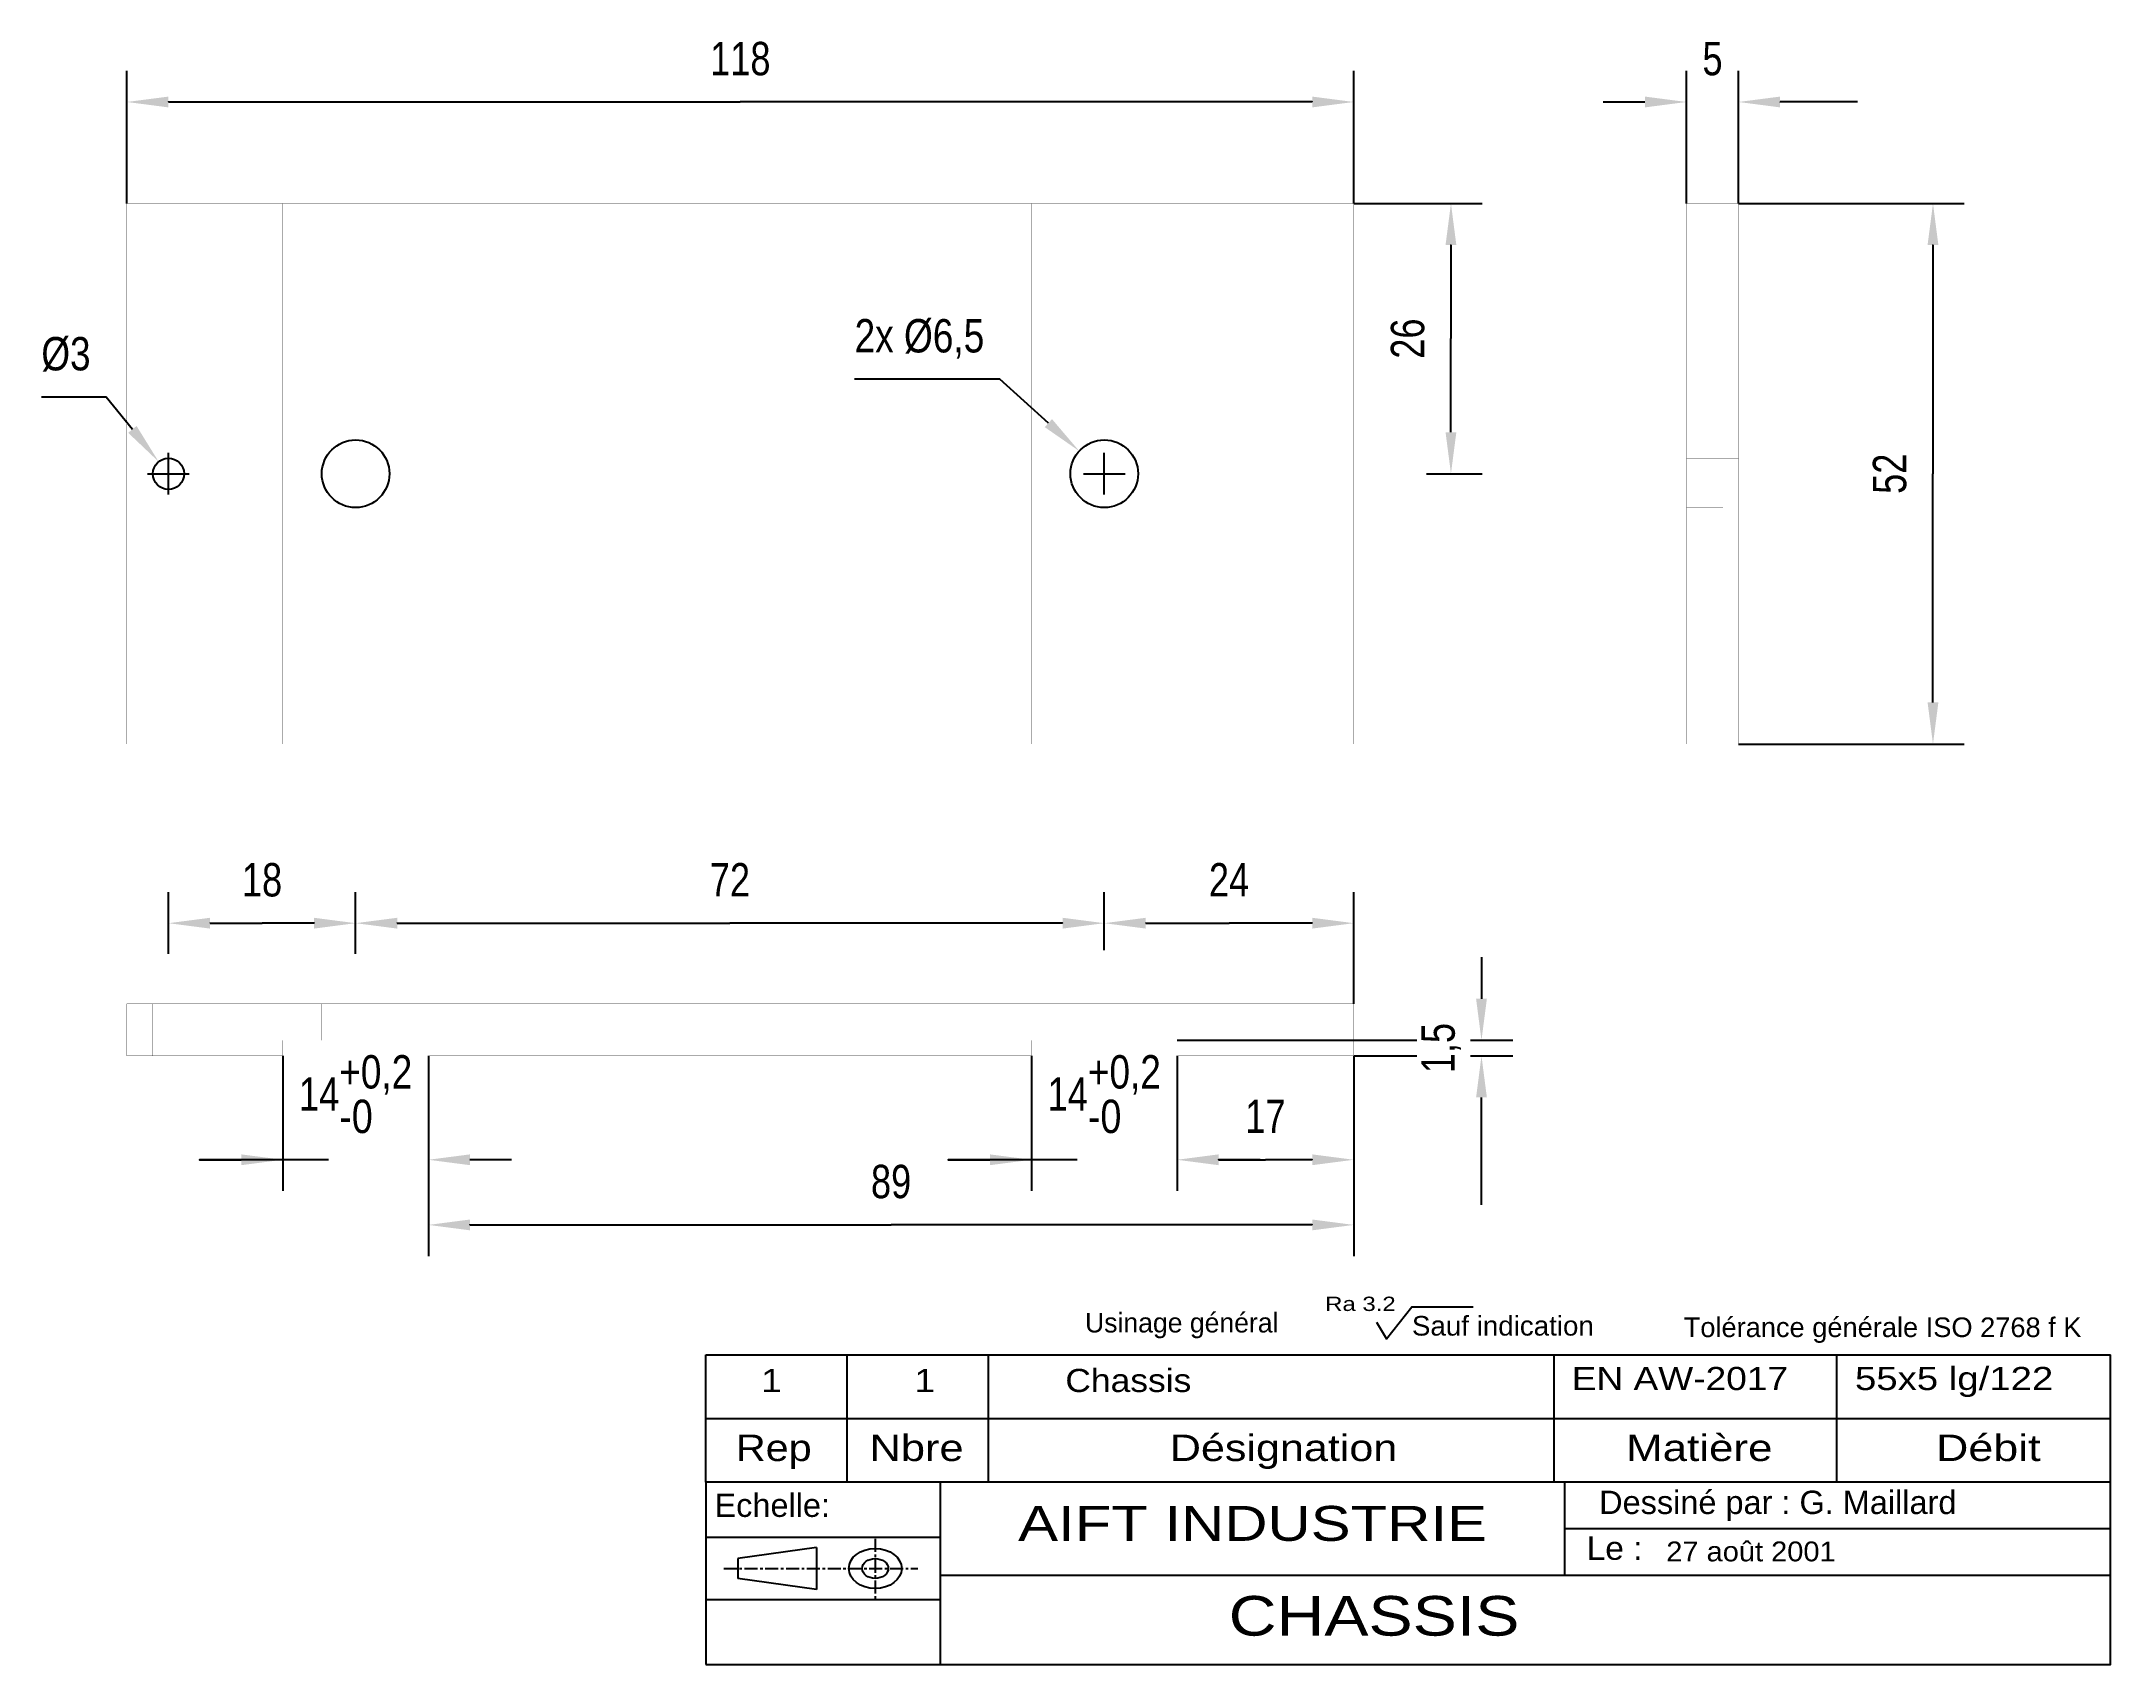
# Model space of a CAD drawing. Extents: x 89 to 288, y 98 to 254.
import ezdxf
from ezdxf.enums import TextEntityAlignment as Align

# ---------------------------------------------------------------- set-up
doc = ezdxf.new("R2010")
doc.units = 0
doc.linetypes.add('$AUXILIARY', pattern=[0.1, 0.05, -0.05])
doc.linetypes.add('CENTER', pattern=[2, 1.25, -0.25, 0.25, -0.25])
doc.layers.get('0').update_dxf_attribs({"linetype": 'CONTINUOUS'})
doc.dimstyles.get("Standard").update_dxf_attribs({"dimtxt": 2.5, "dimasz": 2.5, "dimexe": 1.25, "dimexo": 0.625, "dimtad": 1, "dimcen": 2.5, "dimazin": 3, "dimtfac": 1, "dimtmove": 0, "dimatfit": 3})

# ---------------------------------------------------------------- blocks, each defined once
blk = doc.blocks.new('*G4')
at = {"color": 7, "linetype": 'CONTINUOUS'}
blk.add_polyline3d([(152.453522, 98.175125, 7.405934), (287.546478, 98.175125, 7.405934), (287.546478, 115.723473, 7.405934), (152.453522, 115.723473, 7.405934)], close=True, dxfattribs=at)
for points in [[(174.969009, 115.723473, 7.405934), (174.969009, 98.175125, 7.405934)], [(235.01033, 115.723473, 7.405934), (235.01033, 106.74189, 7.405934)], [(174.969009, 110.388962, 7.405934), (152.453522, 110.388962, 7.405934)], [(287.546478, 111.232651, 7.405934), (235.01033, 111.232651, 7.405934)], [(287.546478, 106.74189, 7.405934), (174.969009, 106.74189, 7.405934)], [(174.910583, 104.401184, 7.405934), (152.453522, 104.401184, 7.405934)]]:
    blk.add_polyline3d(points, dxfattribs=at)
at = {"color": 82, "linetype": 'CONTINUOUS'}
for points in [[(163.073212, 109.457703, 7.405934), (155.529617, 108.373802, 7.405934)], [(163.073212, 109.457703, 7.405934), (163.073212, 105.38961, 7.405934)], [(155.529617, 108.373802, 7.405934), (155.529617, 106.473518, 7.405934)], [(163.073212, 105.38961, 7.405934), (155.529617, 106.473518, 7.405934)]]:
    blk.add_polyline3d(points, dxfattribs=at)
at = {"color": 82, "linetype": 'CENTER'}
for points in [[(168.733307, 110.267776, 7.405934), (168.733307, 104.522308, 7.405934)], [(154.163147, 107.42366, 7.405934), (172.832611, 107.42366, 7.405934)]]:
    blk.add_polyline3d(points, dxfattribs=at)
at = {"color": 82, "linetype": 'CONTINUOUS', "extrusion": (0, 0.654112, 0.756398)}
blk.add_circle((-168.733307, -76.410745, 75.868891), 2.542297, dxfattribs=at)
at = {"color": 82, "linetype": 'CONTINUOUS', "extrusion": (0, 0.654107, 0.756402)}
blk.add_circle((-168.733307, -76.411162, 75.868472), 1.256134, dxfattribs=at)
at = {"color": 82}
for s, height, p, p2 in [('Echelle:', 2.245394, (153.276138, 112.383253, 7.405934), (164.383759, 112.383253, 7.405934)), ('Dessiné par : G. Maillard', 2.24544, (238.356537, 112.662619, 7.405934), (272.718964, 112.662619, 7.405934)), ('Le :', 2.245394, (237.156769, 108.255362, 7.405934), (242.52298, 108.255362, 7.405934))]:
    blk.add_text(s, height=height, dxfattribs=at).set_placement(p, p2, align=Align.FIT)
at = {"color": 150}
blk.add_text('AIFT INDUSTRIE', height=3.36133, dxfattribs=at).set_placement((182.477646, 110.080946, 7.405934), (227.565277, 110.080946, 7.405934), align=Align.FIT)
blk = doc.blocks.new('*G5')
at = {"color": 7, "linetype": 'CONTINUOUS'}
blk.add_polyline3d([(216.949081, 131.102661, 7.103367), (217.88916, 129.509384, 7.103367), (220.356857, 132.587616, 7.103367), (226.23233, 132.587616, 7.103367)], dxfattribs=at)
at = {"color": 7}
for s, height, p, p2 in [('Ra 3.2', 1.376312, (212.007858, 132.193878, 7.033605), (218.786102, 132.193878, 7.033605)), ('Usinage général', 1.885586, (188.910614, 130.127277, 7.033605), (207.516418, 130.127277, 7.033605)), ('Sauf indication', 1.885586, (220.349579, 129.828068, 7.033605), (237.844421, 129.828068, 7.033605)), ('Tolérance générale ISO 2768 f K', 1.885551, (246.488358, 129.684731, 7.033605), (284.74411, 129.684731, 7.033605))]:
    blk.add_text(s, height=height, dxfattribs=at).set_placement(p, p2, align=Align.FIT)
blk = doc.blocks.new('*D6')
at = {"color": 1, "linetype": 'CONTINUOUS'}
for p, q in [((96.758217, 238.732605), (96.758217, 251.495087)), ((214.758209, 238.732605), (214.758209, 251.495087))]:
    blk.add_line(p, q, dxfattribs=at)
for points in [[(100.758217, 248.495087), (100.758217, 248.495087), (100.758217, 248.495087), (155.758213, 248.495087)], [(210.758209, 248.495087), (210.758209, 248.495087), (210.758209, 248.495087), (155.758213, 248.495087)]]:
    blk.add_lwpolyline(points, dxfattribs=at)
for points in [[(96.758217, 248.495087), (100.758217, 247.975087), (96.758217, 248.495087), (100.758217, 249.015087)], [(214.758209, 248.495087), (210.758209, 249.015087), (214.758209, 248.495087), (210.758209, 247.975087)]]:
    blk.add_solid(points, dxfattribs=at)
at = {"color": 7}
blk.add_text('118', height=3.21225, dxfattribs=at).set_placement((152.854339, 251.065837), (158.662087, 251.065837), align=Align.FIT)
blk = doc.blocks.new('*D7')
at = {"color": 1, "linetype": 'CONTINUOUS'}
for p, q in [((246.758209, 238.732605), (246.758209, 251.495087)), ((251.758209, 238.732605), (251.758209, 251.495087)), ((238.758209, 248.495087), (242.758209, 248.495087)), ((242.758209, 248.495087), (242.758209, 248.495087))]:
    blk.add_line(p, q, dxfattribs=at)
blk.add_lwpolyline([(263.194125, 248.495087), (259.758209, 248.495087), (255.758209, 248.495087), (255.758209, 248.495087)], dxfattribs=at)
for points in [[(246.758209, 248.495087), (242.758209, 249.015087), (246.758209, 248.495087), (242.758209, 247.975087)], [(251.758209, 248.495087), (255.758209, 247.975087), (251.758209, 248.495087), (255.758209, 249.015087)]]:
    blk.add_solid(points, dxfattribs=at)
at = {"color": 7}
blk.add_text('5', height=3.21225, dxfattribs=at).set_placement((248.290251, 251.065837), (250.226167, 251.065837), align=Align.FIT)
blk = doc.blocks.new('*D8')
at = {"color": 1, "linetype": 'CONTINUOUS'}
for p, q in [((251.758209, 238.732605), (273.462402, 238.732605)), ((251.758209, 186.732605), (273.462402, 186.732605))]:
    blk.add_line(p, q, dxfattribs=at)
for points in [[(270.462402, 234.732605), (270.462402, 234.732605), (270.462402, 234.732605), (270.462402, 212.732605)], [(270.462402, 190.732605), (270.462402, 190.732605), (270.462402, 190.732605), (270.462402, 212.732605)]]:
    blk.add_lwpolyline(points, dxfattribs=at)
for points in [[(270.462402, 238.732605), (269.942402, 234.732605), (270.462402, 238.732605), (270.982402, 234.732605)], [(270.462402, 186.732605), (270.982402, 190.732605), (270.462402, 186.732605), (269.942402, 190.732605)]]:
    blk.add_solid(points, dxfattribs=at)
at = {"color": 7}
blk.add_text('52', height=3.21225, rotation=90, dxfattribs=at).set_placement((267.891652, 210.796689), (267.891652, 214.668521), align=Align.FIT)
blk = doc.blocks.new('*D9')
at = {"color": 1, "linetype": 'CONTINUOUS'}
for p, q in [((214.758209, 238.732605), (227.103058, 238.732605)), ((221.758209, 212.732605), (227.103058, 212.732605))]:
    blk.add_line(p, q, dxfattribs=at)
for points in [[(224.103058, 234.732605), (224.103058, 234.732605), (224.103058, 234.732605), (224.103058, 225.732605)], [(224.103058, 216.732605), (224.103058, 216.732605), (224.103058, 216.732605), (224.103058, 225.732605)]]:
    blk.add_lwpolyline(points, dxfattribs=at)
for points in [[(224.103058, 238.732605), (223.583058, 234.732605), (224.103058, 238.732605), (224.623058, 234.732605)], [(224.103058, 212.732605), (224.623058, 216.732605), (224.103058, 212.732605), (223.583058, 216.732605)]]:
    blk.add_solid(points, dxfattribs=at)
at = {"color": 7}
blk.add_text('26', height=3.21225, rotation=90, dxfattribs=at).set_placement((221.532308, 223.796689), (221.532308, 227.668521), align=Align.FIT)
blk = doc.blocks.new('*D10')
at = {"color": 1, "linetype": 'CONTINUOUS'}
for p, q in [((190.758209, 166.900146), (190.758209, 172.498764)), ((214.758209, 161.732605), (214.758209, 172.498764))]:
    blk.add_line(p, q, dxfattribs=at)
for points in [[(194.758209, 169.498764), (194.758209, 169.498764), (194.758209, 169.498764), (202.758209, 169.498764)], [(210.758209, 169.498764), (210.758209, 169.498764), (210.758209, 169.498764), (202.758209, 169.498764)]]:
    blk.add_lwpolyline(points, dxfattribs=at)
for points in [[(190.758209, 169.498764), (194.758209, 168.978764), (190.758209, 169.498764), (194.758209, 170.018764)], [(214.758209, 169.498764), (210.758209, 170.018764), (214.758209, 169.498764), (210.758209, 168.978764)]]:
    blk.add_solid(points, dxfattribs=at)
at = {"color": 7}
blk.add_text('24', height=3.21225, dxfattribs=at).set_placement((200.822293, 172.069514), (204.694125, 172.069514), align=Align.FIT)
blk = doc.blocks.new('*D11')
at = {"color": 1, "linetype": 'CONTINUOUS'}
for p, q in [((118.758217, 166.536575), (118.758217, 172.498764)), ((190.758209, 166.900146), (190.758209, 172.498764))]:
    blk.add_line(p, q, dxfattribs=at)
for points in [[(122.758217, 169.498764), (122.758217, 169.498764), (122.758217, 169.498764), (154.758213, 169.498764)], [(186.758209, 169.498764), (186.758209, 169.498764), (186.758209, 169.498764), (154.758213, 169.498764)]]:
    blk.add_lwpolyline(points, dxfattribs=at)
for points in [[(118.758217, 169.498764), (122.758217, 168.978764), (118.758217, 169.498764), (122.758217, 170.018764)], [(190.758209, 169.498764), (186.758209, 170.018764), (190.758209, 169.498764), (186.758209, 168.978764)]]:
    blk.add_solid(points, dxfattribs=at)
at = {"color": 7}
blk.add_text('72', height=3.21225, dxfattribs=at).set_placement((152.822297, 172.069514), (156.694129, 172.069514), align=Align.FIT)
blk = doc.blocks.new('*D12')
at = {"color": 1, "linetype": 'CONTINUOUS'}
for p, q in [((100.758217, 166.536575), (100.758217, 172.498764)), ((118.758217, 169.498764), (118.758217, 169.498764))]:
    blk.add_line(p, q, dxfattribs=at)
for points in [[(104.758217, 169.498764), (104.758217, 169.498764), (104.758217, 169.498764), (109.758217, 169.498764)], [(114.758217, 169.498764), (114.758217, 169.498764), (114.758217, 169.498764), (109.758217, 169.498764)]]:
    blk.add_lwpolyline(points, dxfattribs=at)
for points in [[(100.758217, 169.498764), (104.758217, 168.978764), (100.758217, 169.498764), (104.758217, 170.018764)], [(118.758217, 169.498764), (114.758217, 170.018764), (118.758217, 169.498764), (114.758217, 168.978764)]]:
    blk.add_solid(points, dxfattribs=at)
at = {"color": 7}
blk.add_text('18', height=3.21225, dxfattribs=at).set_placement((107.822301, 172.069514), (111.694133, 172.069514), align=Align.FIT)
blk = doc.blocks.new('*D13')
at = {"color": 1, "linetype": 'CONTINUOUS'}
for p, q in [((197.758224, 156.732605), (197.758224, 143.739716)), ((214.758209, 156.732605), (214.758209, 143.739716))]:
    blk.add_line(p, q, dxfattribs=at)
for points in [[(201.758224, 146.739716), (201.758224, 146.739716), (201.758224, 146.739716), (206.258217, 146.739716)], [(210.758209, 146.739716), (210.758209, 146.739716), (210.758209, 146.739716), (206.258217, 146.739716)]]:
    blk.add_lwpolyline(points, dxfattribs=at)
for points in [[(197.758224, 146.739716), (201.758224, 146.219716), (197.758224, 146.739716), (201.758224, 147.259716)], [(214.758209, 146.739716), (210.758209, 147.259716), (214.758209, 146.739716), (210.758209, 146.219716)]]:
    blk.add_solid(points, dxfattribs=at)
at = {"color": 7}
blk.add_text('17', height=3.21225, dxfattribs=at).set_placement((204.322301, 149.310466), (208.194133, 149.310466), align=Align.FIT)
blk = doc.blocks.new('*D14')
at = {"color": 1, "linetype": 'CONTINUOUS'}
for p, q in [((183.758209, 156.732605), (183.758209, 143.739716)), ((197.758224, 156.732605), (197.758224, 143.739716)), ((205.758224, 146.739716), (201.758224, 146.739716)), ((201.758224, 146.739716), (201.758224, 146.739716))]:
    blk.add_line(p, q, dxfattribs=at)
blk.add_lwpolyline([(188.149878, 146.739716), (175.758209, 146.739716), (179.758209, 146.739716), (179.758209, 146.739716)], dxfattribs=at)
for points in [[(183.758209, 146.739716), (179.758209, 147.259716), (183.758209, 146.739716), (179.758209, 146.219716)], [(197.758224, 146.739716), (201.758224, 146.219716), (197.758224, 146.739716), (201.758224, 147.259716)]]:
    blk.add_solid(points, dxfattribs=at)
at = {"color": 7}
for s, p, p2 in [('+0,2', (189.184214, 153.593466), (196.204051, 153.593466)), ('14', (185.312382, 151.451966), (189.184214, 151.451966)), ('-0', (189.184214, 149.310466), (192.409313, 149.310466))]:
    blk.add_text(s, height=3.21225, dxfattribs=at).set_placement(p, p2, align=Align.FIT)
blk = doc.blocks.new('*D15')
at = {"color": 1, "linetype": 'CONTINUOUS'}
for p, q in [((111.758217, 156.732605), (111.758217, 143.739716)), ((125.758217, 156.732605), (125.758217, 143.739716)), ((133.758217, 146.739716), (129.758217, 146.739716)), ((129.758217, 146.739716), (129.758217, 146.739716))]:
    blk.add_line(p, q, dxfattribs=at)
blk.add_lwpolyline([(116.149886, 146.739716), (103.758217, 146.739716), (107.758217, 146.739716), (107.758217, 146.739716)], dxfattribs=at)
for points in [[(111.758217, 146.739716), (107.758217, 147.259716), (111.758217, 146.739716), (107.758217, 146.219716)], [(125.758217, 146.739716), (129.758217, 146.219716), (125.758217, 146.739716), (129.758217, 147.259716)]]:
    blk.add_solid(points, dxfattribs=at)
at = {"color": 7}
for s, p, p2 in [('+0,2', (117.184214, 153.593466), (124.204051, 153.593466)), ('14', (113.312382, 151.451966), (117.184214, 151.451966)), ('-0', (117.184214, 149.310466), (120.409313, 149.310466))]:
    blk.add_text(s, height=3.21225, dxfattribs=at).set_placement(p, p2, align=Align.FIT)
blk = doc.blocks.new('*D16')
at = {"color": 1, "linetype": 'CONTINUOUS'}
for p, q in [((125.758217, 156.732605), (125.758217, 137.473389)), ((214.758209, 156.732605), (214.758209, 137.473389))]:
    blk.add_line(p, q, dxfattribs=at)
for points in [[(129.758217, 140.473389), (129.758217, 140.473389), (129.758217, 140.473389), (170.258213, 140.473389)], [(210.758209, 140.473389), (210.758209, 140.473389), (210.758209, 140.473389), (170.258213, 140.473389)]]:
    blk.add_lwpolyline(points, dxfattribs=at)
for points in [[(125.758217, 140.473389), (129.758217, 139.953389), (125.758217, 140.473389), (129.758217, 140.993389)], [(214.758209, 140.473389), (210.758209, 140.993389), (214.758209, 140.473389), (210.758209, 139.953389)]]:
    blk.add_solid(points, dxfattribs=at)
at = {"color": 7}
blk.add_text('89', height=3.21225, dxfattribs=at).set_placement((168.322297, 143.044139), (172.194129, 143.044139), align=Align.FIT)
blk = doc.blocks.new('*D17')
at = {"color": 1, "linetype": 'CONTINUOUS'}
for p, q in [((190.758209, 210.732605), (190.758209, 214.732605)), ((188.758209, 212.732605), (192.758209, 212.732605))]:
    blk.add_line(p, q, dxfattribs=at)
blk.add_lwpolyline([(185.386566, 217.601684), (180.720627, 221.831085), (166.748531, 221.831085)], dxfattribs=at)
blk.add_solid([(188.350232, 214.915295), (185.735797, 217.986961), (188.350232, 214.915295), (185.037336, 217.216408)], dxfattribs=at)
at = {"color": 7}
blk.add_text('2x Ø6,5', height=3.21225, dxfattribs=at).set_placement((166.748531, 224.401835), (179.220627, 224.401835), align=Align.FIT)
blk = doc.blocks.new('*D18')
at = {"color": 1, "linetype": 'CONTINUOUS'}
for p, q in [((100.758217, 210.732605), (100.758217, 214.732605)), ((98.758217, 212.732605), (102.758217, 212.732605))]:
    blk.add_line(p, q, dxfattribs=at)
blk.add_lwpolyline([(97.289051, 217.000496), (94.766022, 220.104416), (88.53759, 220.104416)], dxfattribs=at)
blk.add_solid([(99.81208, 213.896576), (97.69256, 217.32849), (99.81208, 213.896576), (96.885541, 216.672502)], dxfattribs=at)
at = {"color": 7}
blk.add_text('%%c3', height=3.21225, dxfattribs=at).set_placement((88.53759, 222.675166), (93.266022, 222.675166), align=Align.FIT)
blk = doc.blocks.new('*D19')
at = {"color": 1, "linetype": 'CONTINUOUS'}
for p, q in [((227.039566, 166.232605), (227.039566, 162.232605)), ((227.039566, 162.232605), (227.039566, 162.232605)), ((197.758224, 158.232605), (220.828266, 158.232605)), ((225.967866, 158.232605), (230.039566, 158.232605)), ((214.758209, 156.732605), (220.828266, 156.732605)), ((225.967866, 156.732605), (230.039566, 156.732605))]:
    blk.add_line(p, q, dxfattribs=at)
blk.add_lwpolyline([(227.039566, 142.392815), (227.039566, 148.732605), (227.039566, 152.732605), (227.039566, 152.732605)], dxfattribs=at)
for points in [[(227.039566, 158.232605), (227.559566, 162.232605), (227.039566, 158.232605), (226.519566, 162.232605)], [(227.039566, 156.732605), (226.519566, 152.732605), (227.039566, 156.732605), (227.559566, 152.732605)]]:
    blk.add_solid(points, dxfattribs=at)
at = {"color": 7}
blk.add_text('1,5', height=3.21225, rotation=90, dxfattribs=at).set_placement((224.468816, 155.06271), (224.468816, 159.9025), align=Align.FIT)

msp = doc.modelspace()

# ---------------------------------------------------------------- linework, layer by layer
at = {"color": 7, "linetype": 'CENTER', "const_width": 0.007874}
for points in [[(100.758217, 241.732605), (100.758217, 181.732605)], [(118.758217, 181.732605), (118.758217, 241.732605)], [(190.758209, 181.732605), (190.758209, 241.732605)], [(91.758217, 212.732605), (221.758209, 212.732605)], [(241.758209, 212.732605), (261.758209, 212.732605)], [(100.758217, 166.536575), (100.758217, 147.994141)], [(118.758217, 156.556961), (118.758217, 166.536575)], [(190.758209, 157.183594), (190.758209, 166.900146)]]:
    msp.add_lwpolyline(points, dxfattribs=at)
at = {"color": 7, "linetype": 'CONTINUOUS', "const_width": 0.019685}
for points in [[(96.758217, 186.732605), (214.758209, 186.732605), (214.758209, 238.732605), (96.758217, 238.732605)], [(246.758209, 186.732605), (251.758209, 186.732605), (251.758209, 238.732605), (246.758209, 238.732605)]]:
    msp.add_lwpolyline(points, close=True, dxfattribs=at)
for points in [[(111.758217, 186.732605), (111.758217, 238.732605)], [(125.758217, 186.732605), (125.758217, 238.732605)], [(183.758209, 186.732605), (183.758209, 238.732605)], [(197.758209, 186.732605), (197.758209, 238.732605)], [(197.758224, 156.732605), (214.758209, 156.732605), (214.758209, 161.732605), (96.758217, 161.732605), (96.758217, 156.732605), (111.758217, 156.732605)], [(111.758217, 156.732605), (111.758217, 158.232605)], [(111.758217, 158.232605), (125.758217, 158.232605)], [(125.758217, 156.732605), (125.758217, 158.232605)], [(183.758209, 156.732605), (183.758209, 158.232605)], [(183.758209, 158.232605), (197.758224, 158.232605)], [(197.758224, 156.732605), (197.758224, 158.232605)], [(125.758217, 156.732605), (183.758209, 156.732605)]]:
    msp.add_lwpolyline(points, dxfattribs=at)
at = {"color": 7, "linetype": '$AUXILIARY', "const_width": 0.007874}
for points in [[(250.258209, 186.732605), (250.258209, 238.732605)], [(246.758209, 215.982605), (250.258209, 215.982605)], [(246.758209, 214.232605), (251.758209, 214.232605)], [(246.758209, 211.232605), (251.758209, 211.232605)], [(246.758209, 209.482605), (250.258209, 209.482605)], [(99.258217, 161.732605), (99.258217, 156.732605)], [(102.258217, 161.732605), (102.258217, 156.732605)], [(115.508217, 158.232605), (115.508217, 161.732605)], [(122.008217, 158.232605), (122.008217, 161.732605)], [(187.508209, 158.232605), (187.508209, 161.732605)], [(194.008209, 158.232605), (194.008209, 161.732605)]]:
    msp.add_lwpolyline(points, dxfattribs=at)
at = {"color": 7, "linetype": 'CONTINUOUS'}
for points in [[(152.453522, 115.723473, 4.958926), (152.453522, 127.966949, 0)], [(152.453522, 127.966949, 4.958926), (287.546478, 127.966949, 4.958926)], [(166.047592, 115.723473, 4.958926), (166.047592, 127.966949, 0)], [(179.641693, 115.723473, 4.958926), (179.641693, 127.966949, 0)], [(234.018021, 115.723473, 4.958926), (234.018021, 127.966949, 0)], [(261.206268, 115.723473, 4.958926), (261.206268, 127.966949, 0)], [(287.546478, 115.723473, 4.958926), (287.546478, 127.966949, 0)], [(152.453522, 121.845184, 4.958926), (287.546478, 121.845184, 4.958926)]]:
    msp.add_polyline3d(points, dxfattribs=at)
for centre, radius in [((118.758217, 212.732605), 3.25), ((190.758209, 212.732605), 3.25), ((100.758217, 212.732605), 1.5)]:
    msp.add_circle(centre, radius, dxfattribs=at)

# ---------------------------------------------------------------- block references
for name in ['*G5', '*G4']:
    msp.add_blockref(name, (0, 0), dxfattribs=at)

# ---------------------------------------------------------------- texts
at = {"color": 7}
for s, height, p, p2 in [('1', 2.224445, (157.767746, 124.398708), (159.752365, 124.398708)), ('1', 2.224445, (172.506271, 124.398708, 4.958926), (174.490891, 124.398708, 4.958926)), ('Chassis', 2.224445, (187.018082, 124.398708, 4.958926), (199.132309, 124.398708, 4.958926)), ('EN AW-2017', 2.224445, (235.716568, 124.586689, 4.958926), (256.525299, 124.586689, 4.958926)), ('55x5 lg/122', 2.224445, (262.960693, 124.586689, 4.958926), (282.031128, 124.586689, 4.958926)), ('Rep', 2.542173, (155.328903, 117.760477, 4.958926), (162.620087, 117.760477, 4.958926)), ('Nbre', 2.542173, (168.187668, 117.760477, 4.958926), (177.230148, 117.760477, 4.958926)), ('Désignation', 2.542173, (197.0681, 117.760477, 4.958926), (218.941696, 117.760477, 4.958926)), ('Matière', 2.542173, (240.953842, 117.760477, 4.958926), (255.024445, 117.760477, 4.958926)), ('Débit', 2.542173, (270.753845, 117.760477, 4.958926), (280.809967, 117.760477, 4.958926)), ('27 août 2001', 1.906717, (244.808182, 108.11038, 7.033605), (261.103882, 108.11038, 7.033605)), ('CHASSIS', 3.813303, (202.724854, 100.963041, 4.958926), (230.690445, 100.963041, 4.958926))]:
    msp.add_text(s, height=height, dxfattribs=at).set_placement(p, p2, align=Align.FIT)

# ---------------------------------------------------------------- dimensions: what is measured, and where the dimension line sits
for base, p1, p2, angle, picture, middle in [((214.758209, 248.495087), (96.758217, 238.732605), (214.758209, 238.732605), 180, '*D6', (155.758213, 252.136587)), ((251.758209, 248.495087), (246.758209, 238.732605), (251.758209, 238.732605), 180, '*D7', (249.258209, 252.136587)), ((224.103058, 212.732605), (214.758209, 238.732605), (221.758209, 212.732605), 90, '*D9', (220.461558, 225.732605)), ((270.462402, 186.732605), (251.758209, 238.732605), (251.758209, 186.732605), 90, '*D8', (266.820902, 212.732605)), ((100.758217, 169.498764), (118.758217, 169.498764), (100.758217, 166.536575), 180, '*D12', (109.758217, 173.140264)), ((190.758209, 169.498764), (118.758217, 166.536575), (190.758209, 166.900146), 180, '*D11', (154.758213, 173.140264)), ((190.758209, 169.498764), (214.758209, 161.732605), (190.758209, 166.900146), 180, '*D10', (202.758209, 173.140264)), ((227.039566, 156.732605), (197.758224, 158.232605), (214.758209, 156.732605), 90, '*D19', (223.398066, 157.482605))]:
    dim = msp.add_linear_dim(base=base, p1=p1, p2=p2, angle=angle, dimstyle='Standard')
    dim.commit()
    dim.dimension.update_dxf_attribs({"geometry": picture, "text_midpoint": middle})
for p1, p2, picture, middle in [((193.166186, 210.549915), (188.350232, 214.915295), '*D17', (172.984579, 225.472585)), ((101.704353, 211.568634), (99.81208, 213.896576), '*D18', (90.901806, 223.745916))]:
    dim = msp.add_diameter_dim_2p(p1=p1, p2=p2, dimstyle='Standard')
    dim.commit()
    dim.dimension.update_dxf_attribs({"geometry": picture, "text_midpoint": middle})
for base, p1, p2, picture, middle in [((111.758217, 146.739716), (125.758217, 156.732605), (111.758217, 156.732605), '*D15', (118.758217, 152.522716)), ((125.758217, 140.473389), (214.758209, 156.732605), (125.758217, 156.732605), '*D16', (170.258213, 144.114889)), ((183.758209, 146.739716), (197.758224, 156.732605), (183.758209, 156.732605), '*D14', (190.758217, 152.522716)), ((197.758224, 146.739716), (214.758209, 156.732605), (197.758224, 156.732605), '*D13', (206.258217, 150.381216))]:
    dim = msp.add_linear_dim(base=base, p1=p1, p2=p2, dimstyle='Standard')
    dim.commit()
    dim.dimension.update_dxf_attribs({"geometry": picture, "text_midpoint": middle})

doc.saveas('drawing.dxf')
